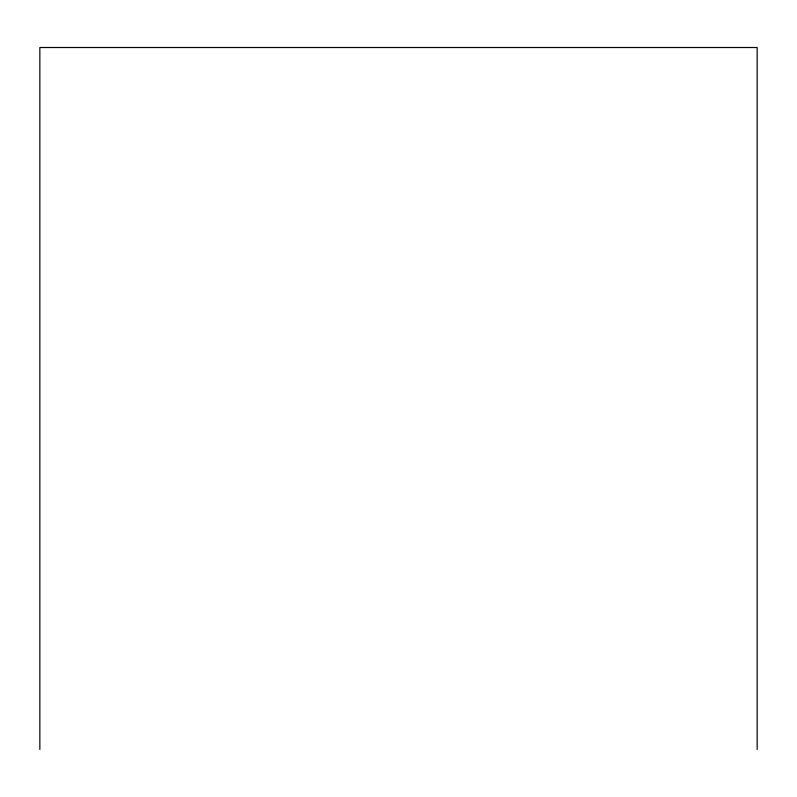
<?xml version="1.0" encoding="UTF-8"?>
<svg xmlns="http://www.w3.org/2000/svg" width="797" height="797" viewBox="0 0 797 797"><rect width="100%" height="100%" fill="white"/><g stroke="black" fill="none" stroke-linecap="round" stroke-linejoin="round"><path stroke-width="1.2" d="M757.15 749.489L757.15 47.511L39.85 47.511L39.85 749.489"/></g></svg>
